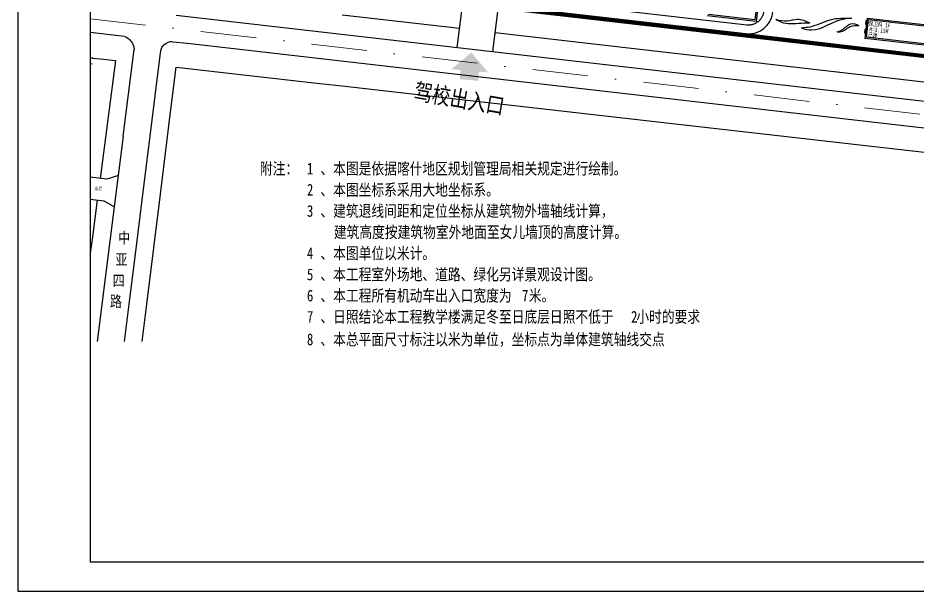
# Model space of a CAD drawing. Extents: x -534 to 560, y 572 to 1344.
# Drawn here: x -533.7 to -128.8, y 572 to 829.7 of the extents above; entities that cross this region are included whole.
import ezdxf
from ezdxf.enums import TextEntityAlignment as Align

# ---------------------------------------------------------------- set-up
doc = ezdxf.new("R2010")
doc.units = 0
doc.header["$LTSCALE"] = 1000
doc.header["$MEASUREMENT"] = 0
for name, pattern in [('DASHDOT2', [0.5, 0.25, -0.125, 0, -0.125]), ('DIVIDE', [1.25, 0.5, -0.25, 0, -0.25, 0, -0.25]), ('X5', [3, 2, -1])]:
    doc.linetypes.add(name, pattern=pattern)
doc.layers.add('ASSIST', color=8, linetype='Continuous', plot=False)
for name, color, linetype in [('DLSS', 8, 'Continuous'), ('PUB_TEXT', 7, 'Continuous'), ('TK', 7, 'Continuous'), ('WALL', 2, 'Continuous'), ('外轮廓线', 2, 'Continuous'), ('建筑轮廓', 2, 'Continuous'), ('用地红线', 1, 'DIVIDE')]:
    doc.layers.add(name, color=color, linetype=linetype)
doc.layers.add('道路红线', color=1, linetype='Continuous', lineweight=0)
doc.styles.add('HT', font='simhei.ttf', dxfattribs={"width": 0.8})
doc.styles.add('HZ', font='', dxfattribs={"width": 0.8})
doc.styles.get('HZ').set_extended_font_data('SimSun')

# ---------------------------------------------------------------- blocks, each defined once
blk = doc.blocks.new('BFGGFHBDRSGS')
at = {"layer": 'TK'}
for p, q in [((301384, -156238), (301384, -215638)), ((301384, -215638), (385484, -215638))]:
    blk.add_line(p, q, dxfattribs=at)
at = {"layer": 'TK', "const_width": 50}
blk.add_lwpolyline([(303884, -214638), (384484, -214638), (384484, -157238), (303884, -157238)], close=True, dxfattribs=at)
blk = doc.blocks.new('A$C37B82D5D')
at = {"xscale": 1.25, "yscale": 1.25, "zscale": 1.25}
blk.add_blockref('BFGGFHBDRSGS', (-376730, 269547), dxfattribs=at)

msp = doc.modelspace()

# ---------------------------------------------------------------- hatches: boundary and pattern name
at = {"layer": 'PUB_TEXT'}
msp.add_hatch(color=1, dxfattribs=at).paths.add_polyline_path([(-322.168, 805.229), (-329.739, 814.212), (-338.723, 806.641), (-334.584, 806.288), (-334.937, 802.149), (-326.66, 801.443), (-326.307, 805.582)])

# ---------------------------------------------------------------- linework, layer by layer
at = {"color": 64}
for points, knots in [([(-192.786, 829.101), (-191.021, 828.655), (-187.79, 827.839), (-182.633, 829.889), (-179.363, 828.379), (-177.501, 827.518)], [0, 0, 0, 0, 5.3411068, 9.7753229, 15.6405419, 15.6405419, 15.6405419, 15.6405419]), ([(-192.786, 829.101), (-191.672, 828.516), (-187.762, 826.462), (-182.299, 827.563), (-178.352, 827.526), (-177.501, 827.518)], [0, 0, 0, 0, 3.7196508, 13.0452109, 15.6084249, 15.6084249, 15.6084249, 15.6084249]), ([(-181.393, 825.313), (-179.555, 825.454), (-175.225, 825.764), (-168.398, 829.855), (-161.827, 829.691), (-158.527, 829.609)], [2.4148503, 2.4148503, 2.4148503, 2.4148503, 7.8768074, 23.5428023, 39.3414227, 39.3414227, 39.3414227, 39.3414227]), ([(-181.393, 825.313), (-179.375, 824.628), (-172.878, 823.277), (-166.001, 829.408), (-159.643, 829.579), (-158.527, 829.609)], [2.3695616, 2.3695616, 2.3695616, 2.3695616, 9.0706113, 34.4975489, 39.9122032, 39.9122032, 39.9122032, 39.9122032]), ([(-165.204, 823.449), (-164.445, 823.692), (-162.144, 824.431), (-159.533, 827.972), (-156.594, 826.862), (-155.32, 826.38)], [0, 0, 0, 0, 2.3907059, 7.2530787, 10.9773816, 10.9773816, 10.9773816, 10.9773816]), ([(-165.204, 823.449), (-164.559, 823.447), (-162.234, 823.44), (-159.558, 826.43), (-156.589, 826.395), (-155.32, 826.38)], [0, 0, 0, 0, 1.8932102, 6.8322523, 10.5222716, 10.5222716, 10.5222716, 10.5222716])]:
    msp.add_open_spline(points, degree=3, knots=knots, dxfattribs=at)
at = {"layer": 'ASSIST', "color": 8, "linetype": 'Continuous', "flags": 128}
msp.add_lwpolyline([(-501.194, 809.165), (-500.383, 809.064)], dxfattribs=at)
at = {"layer": 'DLSS', "color": 41, "linetype": 'Continuous'}
for p, q in [((-336.177, 816.433), (-324.551, 908.053)), ((-477.986, 746.732), (-474.394, 775.321)), ((-474.394, 775.321), (-474.235, 776.587)), ((-480.452, 727.104), (-477.986, 746.732)), ((-497.937, 684.208), (-490.34, 744.726)), ((-483.738, 700.96), (-480.452, 727.104)), ((-485.842, 684.208), (-483.738, 700.96))]:
    msp.add_line(p, q, dxfattribs=at)
at = {"layer": 'DLSS', "color": 41, "linetype": 'X5'}
msp.add_line((-300.518, 833.477), (-206.275, 822.658), dxfattribs=at)
msp.add_line((-300.518, 833.477), (-206.275, 822.658), dxfattribs=at)
at = {"layer": 'DLSS', "color": 41, "linetype": 'Continuous', "flags": 128}
for points in [[(-462.522, 830.937), (283.95, 745.242, 0.4108431), (300.542, 758.262), (348.834, 1140.627, 0.3922839), (341.703, 1150.573), (-387.881, 1299.289)], [(-485.736, 821.4, -0.0826845), (-483.821, 820.255, -0.0826845), (-482.38, 818.551, -0.0576098), (-481.741, 817.128, -0.0576098), (-481.444, 815.596)], [(-469.524, 814.079, -0.0964603), (-469.154, 815.957, -0.0964603), (-468.107, 817.56, -0.1155177), (-466.184, 818.791, -0.1155177), (-463.914, 819.041)]]:
    msp.add_lwpolyline(points, format="xyb", dxfattribs=at)
for points in [[(-317.613, 834.433), (278.348, 766.017), (323.892, 1126.526), (324.743, 1133.618), (-188.72, 1238.214), (-407.322, 1282.834), (-445.889, 849.159), (-333.659, 836.275)], [(-320.113, 814.588), (-287.109, 1076.545)], [(-485.736, 821.4), (-501.194, 823.168)], [(-463.914, 819.041), (-457.478, 818.302)], [(-457.478, 818.302), (284.986, 733.048)], [(-486.341, 776.587), (-481.446, 815.577)], [(-474.235, 776.587), (-469.524, 814.079)], [(-490.309, 744.708), (-486.423, 775.321)], [(-486.423, 775.321), (-486.262, 776.587)]]:
    msp.add_lwpolyline(points, dxfattribs=at)
at = {"layer": 'DLSS', "color": 41, "linetype": 'X5'}
msp.add_lwpolyline([(165.052, 1063.57), (-108.992, 1095.03, 0.4142136), (-122.283, 1084.477), (-145.007, 886.527, -0.4142136), (-152.76, 880.371), (-292.823, 896.45, 0.4109489), (-304.991, 886.898), (-310.177, 845.781, 0.4174858), (-300.518, 833.477), (-206.275, 822.658)], format="xyb", dxfattribs=at)
msp.add_lwpolyline([(-199.495, 881.71), (-293.279, 892.476, 0.4109489), (-301.022, 886.398), (-306.208, 845.281, 0.4174858), (-300.061, 837.451), (-205.818, 826.632, 0.4142136), (-198.066, 832.788), (-193.339, 873.957, 0.4142136)], format="xyb", close=True, dxfattribs=at)
at = {"layer": 'DLSS', "color": 8, "linetype": 'X5', "flags": 128}
for points in [[(-335.1, 824.92), (-387.881, 831.016)], [(-120.859, 800.179), (-319.045, 823.066)], [(-500.056, 811.686), (-501.194, 811.819)], [(-500.383, 811.686), (-496.532, 811.292)], [(-496.532, 811.292), (-489.779, 810.602), (-496.766, 757.522)], [(-465.044, 787.341), (-462.524, 807.63)], [(-462.524, 807.63), (-399.227, 800.436)], [(-399.227, 800.436), (-387.881, 799.146)], [(-387.881, 799.146), (-342.016, 793.933)], [(-342.016, 793.933), (-54.471, 761.25)], [(-469.621, 750.482), (-465.044, 787.341)], [(-488.513, 758.853), (-493.789, 757.148), (-501.194, 758.079)], [(-475.771, 700.96), (-469.621, 750.482)], [(-501.194, 748.201), (-495.012, 747.424), (-490.309, 744.708)], [(-498.046, 747.805), (-500.383, 730.051)], [(-500.383, 730.051), (-500.383, 730.051), (-501.194, 723.896)], [(-477.851, 684.208), (-475.771, 700.96)]]:
    msp.add_lwpolyline(points, dxfattribs=at)
at = {"layer": 'DLSS', "color": 41, "linetype": 'X5'}
msp.add_lwpolyline([(-206.275, 822.658), (278.348, 766.017)], dxfattribs=at)
msp.add_arc((-205.02, 833.586), 11, 263.45116, 353.45116, dxfattribs=at)
at = {"layer": 'WALL', "ltscale": 10}
for p, q in [((-200.842, 840.154), (-202.142, 828.828)), ((-202.142, 828.828), (-223.005, 831.223)), ((-152.278, 828.439), (-152.449, 826.948)), ((-152.449, 826.948), (-151.853, 826.88)), ((-151.682, 828.37), (-152.278, 828.439)), ((-151.918, 821.049), (-151.006, 828.997)), ((-151.006, 828.997), (-101.928, 823.363)), ((-152.723, 824.564), (-152.894, 823.074)), ((-152.894, 823.074), (-152.298, 823.005)), ((-152.127, 824.496), (-152.723, 824.564)), ((-102.841, 815.415), (-151.918, 821.049))]:
    msp.add_line(p, q, dxfattribs=at)
at = {"layer": '建筑轮廓', "color": 2}
for p, q in [((-200.177, 840.681), (-201.614, 828.163)), ((-201.614, 828.163), (-223.67, 830.695)), ((-152.583, 820.522), (-151.533, 829.662)), ((-151.533, 829.662), (-101.264, 823.891)), ((-102.313, 814.751), (-152.583, 820.522))]:
    msp.add_line(p, q, dxfattribs=at)
at = {"layer": '用地红线', "color": 1, "linetype": 'DIVIDE', "ltscale": 0.03, "const_width": 1.5}
msp.add_lwpolyline([(324.743, 1133.618), (-188.72, 1238.214), (-407.322, 1282.834), (-445.889, 849.159), (278.348, 766.017), (323.892, 1126.526), (324.743, 1133.618), (324.743, 1133.618), (324.743, 1133.618)], close=True, dxfattribs=at)
at = {"layer": '道路红线', "linetype": 'DASHDOT2', "ltscale": 0.1}
for p, q in [((-430.78, 1311.691), (-474.433, 826.276)), ((-501.194, 829.349), (442.345, 721.019))]:
    msp.add_line(p, q, dxfattribs=at)

# ---------------------------------------------------------------- block references
at = {"layer": '外轮廓线', "ltscale": 0.03, "xscale": 0.01040000000011787, "yscale": 0.01040000000011787, "zscale": 0.01040000000024591}
msp.add_blockref('A$C37B82D5D', (-533.694, 571.998), dxfattribs=at)

# ---------------------------------------------------------------- texts
at = {"layer": 'DLSS', "color": 8, "linetype": 'Continuous', "style": 'HZ', "width": 0.8}
msp.add_text('水泥', height=1.5, dxfattribs=at).set_placement((-497.591, 752.949), align=Align.MIDDLE)
at = {"layer": 'PUB_TEXT', "color": 7, "style": 'HT', "width": 0.8}
for s, p in [('保卫科 1F', (-151.149, 826.378)), ('已建', (-151.304, 821.297)), ('H=3.15M', (-150.719, 823.788))]:
    msp.add_text(s, height=1.8776, rotation=353.41508, dxfattribs=at).set_placement(p)
at = {"layer": 'PUB_TEXT', "color": 1, "style": 'HT', "width": 0.8}
msp.add_text('驾校出入口', height=7.5105, rotation=350.07963, dxfattribs=at).set_placement((-355.969, 793.242))
at = {"layer": 'PUB_TEXT', "style": 'HT', "width": 0.8}
for s, height, p in [('附注：', 5.2574, (-424.865, 759.341)), ('、本图是依据喀什地区规划管理局相关规定进行绘制。', 5.25738, (-397.645, 759.341)), ('1', 5.257, (-403.694, 759.341)), ('2', 5.257, (-403.694, 749.821)), ('、本图坐标系采用大地坐标系。', 5.25738, (-397.645, 749.821)), ('3', 5.257, (-403.694, 740.301)), ('、建筑退线间距和定位坐标从建筑物外墙轴线计算，', 5.25738, (-397.645, 740.301)), ('建筑高度按建筑物室外地面至女儿墙顶的高度计算。', 5.25738, (-391.596, 730.781)), ('4', 5.257, (-403.694, 721.261)), ('、本图单位以米计。', 5.2574, (-397.645, 721.261)), ('5', 5.257, (-403.694, 711.741)), ('、本工程室外场地、道路、绿化另详景观设计图。', 5.25738, (-397.645, 711.741)), ('6', 5.257, (-403.694, 702.221)), ('、本工程所有机动车出入口宽度为', 5.25738, (-397.645, 702.221)), ('7', 5.257, (-306.91, 702.221)), ('米。', 5.2574, (-303.886, 702.221)), ('7', 5.257, (-403.694, 692.701)), ('、日照结论本工程教学楼满足冬至日底层日照不低于', 5.25738, (-397.645, 692.701)), ('2', 5.257, (-257.848, 692.701)), ('小时的要求', 5.2574, (-255.494, 692.701)), ('、本总平面尺寸标注以米为单位，坐标点为单体建筑轴线交点', 5.25738, (-397.645, 682.534)), ('8', 5.257, (-403.694, 682.534))]:
    msp.add_text(s, height=height, dxfattribs=at).set_placement(p)
at = {"layer": 'PUB_TEXT', "style": 'HZ', "width": 0.8}
for s, p in [('中', (-485.908, 730.947)), ('亚', (-487.187, 721.173)), ('四', (-488.357, 711.47)), ('路', (-489.672, 702.358))]:
    msp.add_text(s, height=5, dxfattribs=at).set_placement(p, align=Align.MIDDLE)

doc.saveas('drawing.dxf')
